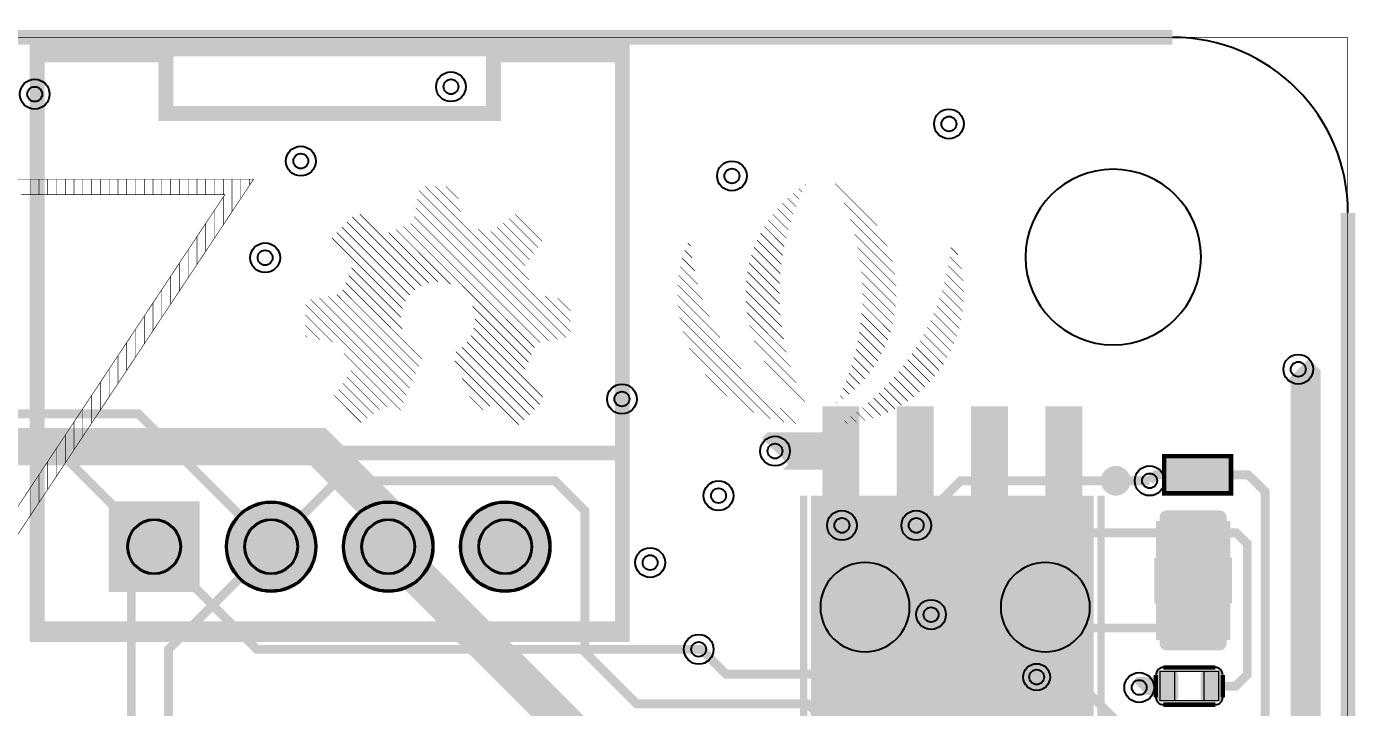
# Model space of a CAD drawing. Extents: x -57 to 2380, y -38 to 1737.
# Drawn here: x 1394 to 2288, y 1223 to 1680 of the extents above; entities that cross this region are included whole.
import ezdxf

# ---------------------------------------------------------------- set-up
doc = ezdxf.new("R2010")
doc.units = 9
for name, color, linetype, true_color in [('BoardOutline', 7, 'Continuous', 0xff00ff), ('BottomLayer', 7, 'Continuous', 0x0000ff), ('BottomSolderMaskLayer', 7, 'Continuous', 0xaa00ff), ('Document', 7, 'Continuous', 0xffffff), ('Hole', 7, 'Continuous', 0x222222), ('Multi-Layer', 7, 'Continuous', 0xc0c0c0), ('TopLayer', 7, 'Continuous', 0xff0000), ('TopSilkLayer', 7, 'Continuous', 0xffff00), ('TopSolderMaskLayer', 7, 'Continuous', 0x800080)]:
    doc.layers.add(name, color=color, linetype=linetype, true_color=true_color)

msp = doc.modelspace()

# ---------------------------------------------------------------- hatches: boundary and pattern name
at = {"layer": 'BottomLayer'}
for points in [[(1958.63, 1267.53), (1955.91, 1267.69), (1953.2400000000002, 1268.18), (1950.65, 1268.99), (1948.17, 1270.11), (1945.8400000000001, 1271.51), (1943.71, 1273.19), (1941.78, 1275.11), (1940.11, 1277.25), (1938.7, 1279.57), (1937.59, 1282.0500000000002), (1936.78, 1284.6399999999999), (1936.29, 1287.32), (1936.13, 1290.0299999999997), (1936.13, 1290.0299999999997), (1936.29, 1292.74), (1936.78, 1295.4099999999999), (1937.59, 1298.0099999999998), (1938.7, 1300.49), (1940.11, 1302.81), (1941.78, 1304.95), (1943.71, 1306.8700000000001), (1945.8400000000001, 1308.55), (1948.17, 1309.95), (1950.65, 1311.07), (1953.2400000000002, 1311.8799999999999), (1955.91, 1312.36), (1958.63, 1312.5299999999997), (1958.63, 1312.5299999999997), (1961.34, 1312.36), (1964.0100000000002, 1311.8799999999999), (1966.6, 1311.07), (1969.08, 1309.95), (1971.4099999999999, 1308.55), (1973.55, 1306.8700000000001), (1975.47, 1304.95), (1977.1399999999999, 1302.81), (1978.55, 1300.49), (1979.66, 1298.0099999999998), (1980.47, 1295.4099999999999), (1980.96, 1292.74), (1981.13, 1290.0299999999997), (1981.13, 1290.0299999999997), (1980.96, 1287.32), (1980.47, 1284.6399999999999), (1979.66, 1282.0500000000002), (1978.55, 1279.57), (1977.1399999999999, 1277.25), (1975.47, 1275.11), (1973.55, 1273.19), (1971.4099999999999, 1271.51), (1969.08, 1270.11), (1966.6, 1268.99), (1964.0100000000002, 1268.18), (1961.34, 1267.69), (1958.63, 1267.53)], [(2079.77, 1312.5299999999997), (2082.48, 1312.36), (2085.1499999999996, 1311.8799999999999), (2087.75, 1311.07), (2090.22, 1309.95), (2092.55, 1308.55), (2094.69, 1306.8700000000001), (2096.61, 1304.95), (2098.28, 1302.81), (2099.69, 1300.49), (2100.81, 1298.0099999999998), (2101.61, 1295.4099999999999), (2102.1, 1292.74), (2102.27, 1290.0299999999997), (2102.27, 1290.0299999999997), (2102.1, 1287.32), (2101.61, 1284.6399999999999), (2100.81, 1282.0500000000002), (2099.69, 1279.57), (2098.28, 1277.25), (2096.61, 1275.11), (2094.69, 1273.19), (2092.55, 1271.51), (2090.22, 1270.11), (2087.75, 1268.99), (2085.1499999999996, 1268.18), (2082.48, 1267.69), (2079.77, 1267.53), (2079.77, 1267.53), (2077.06, 1267.69), (2074.38, 1268.18), (2071.79, 1268.99), (2069.31, 1270.11), (2066.9900000000002, 1271.51), (2064.8500000000004, 1273.19), (2062.9300000000003, 1275.11), (2061.25, 1277.25), (2059.84, 1279.57), (2058.73, 1282.0500000000002), (2057.92, 1284.6399999999999), (2057.43, 1287.32), (2057.27, 1290.0299999999997), (2057.27, 1290.0299999999997), (2057.43, 1292.74), (2057.92, 1295.4099999999999), (2058.73, 1298.0099999999998), (2059.84, 1300.49), (2061.25, 1302.81), (2062.9300000000003, 1304.95), (2064.8500000000004, 1306.8700000000001), (2066.9900000000002, 1308.55), (2069.31, 1309.95), (2071.79, 1311.07), (2074.38, 1311.8799999999999), (2077.06, 1312.36), (2079.77, 1312.5299999999997)]]:
    msp.add_hatch(color=256, dxfattribs=at).paths.add_polyline_path(points)
at = {"layer": 'BottomSolderMaskLayer'}
for points in [[(1449.7849999999999, 1361.2350000000001), (1510.8349999999998, 1361.2350000000001), (1510.8349999999998, 1300.1850000000002), (1449.7849999999999, 1300.1850000000002)], [(1528.5249999999999, 1330.71, 1), (1589.575, 1330.71, 1)], [(1607.2649999999999, 1330.71, 1), (1668.315, 1330.71, 1)], [(1686.0049999999999, 1330.71, 1), (1747.055, 1330.71, 1)]]:
    msp.add_hatch(color=256, dxfattribs=at).paths.add_polyline_path(points)
at = {"layer": 'Document'}
for points in [[(2204.76, 1391.53), (2159.76, 1391.53), (2159.76, 1366.53), (2204.76, 1366.53)], [(2117.26, 1375.0299999999997), (2117.33, 1373.7799999999997), (2117.57, 1372.54), (2117.96, 1371.35), (2118.49, 1370.2099999999998), (2119.17, 1369.1499999999999), (2119.9700000000003, 1368.18), (2120.88, 1367.32), (2121.9, 1366.59), (2123, 1365.98), (2124.17, 1365.52), (2125.38, 1365.2099999999998), (2126.63, 1365.05), (2127.88, 1365.05), (2129.13, 1365.2099999999998), (2130.35, 1365.52), (2131.51, 1365.98), (2132.61, 1366.59), (2133.63, 1367.32), (2134.55, 1368.18), (2135.35, 1369.1499999999999), (2136.02, 1370.2099999999998), (2136.55, 1371.35), (2136.94, 1372.54), (2137.18, 1373.7799999999997), (2137.26, 1375.0299999999997), (2137.18, 1376.2799999999997), (2136.94, 1377.52), (2136.55, 1378.71), (2136.02, 1379.8500000000001), (2135.35, 1380.91), (2134.55, 1381.8700000000001), (2133.63, 1382.73), (2132.61, 1383.47), (2131.51, 1384.08), (2130.35, 1384.54), (2129.13, 1384.8500000000001), (2127.88, 1385.01), (2126.63, 1385.01), (2125.38, 1384.8500000000001), (2124.17, 1384.54), (2123, 1384.08), (2121.9, 1383.47), (2120.88, 1382.73), (2119.9700000000003, 1381.8700000000001), (2119.17, 1380.91), (2118.49, 1379.8500000000001), (2117.96, 1378.71), (2117.57, 1377.52), (2117.33, 1376.2799999999997)], [(2112.26, 1365.0299999999997), (1922.26, 1365.0299999999997), (1922.26, 1215.03), (2112.26, 1215.03)], [(2204.2599999999998, 1268.03), (2204.2599999999998, 1348.03), (2154.2599999999998, 1348.03), (2154.2599999999998, 1268.03)]]:
    msp.add_hatch(color=256, dxfattribs=at).paths.add_polyline_path(points)
at = {"layer": 'Multi-Layer'}
for points in [[(1450.7849999999999, 1360.2350000000001), (1509.835, 1360.2350000000001), (1509.835, 1301.1850000000002), (1450.7849999999999, 1301.1850000000002)], [(1529.5249999999999, 1330.71, 1), (1588.575, 1330.71, 1)], [(1608.2649999999999, 1330.71, 1), (1667.315, 1330.71, 1)], [(1687.0049999999999, 1330.71, 1), (1746.055, 1330.71, 1)]]:
    msp.add_hatch(color=256, dxfattribs=at).paths.add_polyline_path(points)
at = {"layer": 'TopLayer'}
for points in [[(1954.76, 1365.0299999999997), (1929.76, 1365.0299999999997), (1929.76, 1425.0299999999997), (1954.76, 1425.0299999999997)], [(2004.76, 1365.0299999999997), (1979.76, 1365.0299999999997), (1979.76, 1425.0299999999997), (2004.76, 1425.0299999999997)], [(2054.76, 1365.0299999999997), (2029.76, 1365.0299999999997), (2029.76, 1425.0299999999997), (2054.76, 1425.0299999999997)], [(2104.76, 1365.0299999999997), (2079.76, 1365.0299999999997), (2079.76, 1425.0299999999997), (2104.76, 1425.0299999999997)], [(2159.6, 1386.7599999999998), (2159.61, 1387.03), (2159.66, 1387.3), (2159.75, 1387.56), (2159.8599999999997, 1387.81), (2160, 1388.0500000000002), (2160.17, 1388.26), (2160.36, 1388.46), (2160.58, 1388.63), (2160.8199999999997, 1388.77), (2161.07, 1388.88), (2161.33, 1388.9599999999998), (2161.6, 1389.0100000000002), (2161.87, 1389.03), (2172.48, 1389.03), (2172.76, 1389.0100000000002), (2173.0299999999997, 1388.9599999999998), (2173.29, 1388.88), (2173.54, 1388.77), (2173.77, 1388.63), (2173.99, 1388.46), (2174.1800000000003, 1388.26), (2174.35, 1388.0500000000002), (2174.5, 1387.81), (2174.61, 1387.56), (2174.69, 1387.3), (2174.74, 1387.03), (2174.76, 1386.7599999999998), (2174.76, 1371.3), (2174.74, 1371.0300000000002), (2174.69, 1370.76), (2174.61, 1370.5), (2174.5, 1370.25), (2174.35, 1370.01), (2174.1800000000003, 1369.7900000000002), (2173.99, 1369.6000000000001), (2173.77, 1369.43), (2173.54, 1369.29), (2173.29, 1369.18), (2173.0299999999997, 1369.09), (2172.76, 1369.05), (2172.48, 1369.03), (2161.87, 1369.03), (2161.6, 1369.05), (2161.33, 1369.09), (2161.07, 1369.18), (2160.8199999999997, 1369.29), (2160.58, 1369.43), (2160.36, 1369.6000000000001), (2160.17, 1369.7900000000002), (2160, 1370.01), (2159.8599999999997, 1370.25), (2159.75, 1370.5), (2159.66, 1370.76), (2159.61, 1371.0300000000002), (2159.6, 1371.3)], [(2189.76, 1386.7599999999998), (2189.77, 1387.03), (2189.82, 1387.3), (2189.9, 1387.56), (2190.02, 1387.81), (2190.16, 1388.0500000000002), (2190.33, 1388.26), (2190.52, 1388.46), (2190.7400000000002, 1388.63), (2190.9700000000003, 1388.77), (2191.2200000000003, 1388.88), (2191.48, 1388.9599999999998), (2191.7599999999998, 1389.0100000000002), (2192.03, 1389.03), (2202.6400000000003, 1389.03), (2202.91, 1389.0100000000002), (2203.1800000000003, 1388.9599999999998), (2203.45, 1388.88), (2203.7, 1388.77), (2203.93, 1388.63), (2204.15, 1388.46), (2204.34, 1388.26), (2204.5099999999998, 1388.0500000000002), (2204.65, 1387.81), (2204.77, 1387.56), (2204.8500000000004, 1387.3), (2204.9, 1387.03), (2204.9100000000003, 1386.7599999999998), (2204.9100000000003, 1371.3), (2204.9, 1371.0300000000002), (2204.8500000000004, 1370.76), (2204.77, 1370.5), (2204.65, 1370.25), (2204.5099999999998, 1370.01), (2204.34, 1369.7900000000002), (2204.15, 1369.6000000000001), (2203.93, 1369.43), (2203.7, 1369.29), (2203.45, 1369.18), (2203.1800000000003, 1369.09), (2202.91, 1369.05), (2202.6400000000003, 1369.03), (2192.03, 1369.03), (2191.7599999999998, 1369.05), (2191.48, 1369.09), (2191.2200000000003, 1369.18), (2190.9700000000003, 1369.29), (2190.7400000000002, 1369.43), (2190.52, 1369.6000000000001), (2190.33, 1369.7900000000002), (2190.16, 1370.01), (2190.02, 1370.25), (2189.9, 1370.5), (2189.82, 1370.76), (2189.77, 1371.0300000000002), (2189.76, 1371.3)], [(2201.7599999999998, 1329.53), (2201.72, 1328.99), (2201.62, 1328.45), (2201.46, 1327.93), (2201.24, 1327.44), (2200.96, 1326.97), (2200.62, 1326.54), (2200.24, 1326.16), (2199.81, 1325.83), (2199.35, 1325.54), (2198.85, 1325.3200000000002), (2198.33, 1325.1599999999999), (2197.8, 1325.06), (2197.26, 1325.0299999999997), (2161.26, 1325.0299999999997), (2160.71, 1325.06), (2160.18, 1325.1599999999999), (2159.66, 1325.3200000000002), (2159.16, 1325.54), (2158.7, 1325.83), (2158.27, 1326.16), (2157.89, 1326.54), (2157.55, 1326.97), (2157.27, 1327.44), (2157.05, 1327.93), (2156.89, 1328.45), (2156.79, 1328.99), (2156.7599999999998, 1329.53), (2156.7599999999998, 1350.53), (2156.79, 1351.07), (2156.89, 1351.6100000000001), (2157.05, 1352.12), (2157.27, 1352.62), (2157.55, 1353.09), (2157.89, 1353.51), (2158.27, 1353.8999999999999), (2158.7, 1354.23), (2159.16, 1354.51), (2159.66, 1354.7399999999998), (2160.18, 1354.9), (2160.71, 1355), (2161.26, 1355.0299999999997), (2197.26, 1355.0299999999997), (2197.8, 1355), (2198.33, 1354.9), (2198.85, 1354.7399999999998), (2199.35, 1354.51), (2199.81, 1354.23), (2200.24, 1353.8999999999999), (2200.62, 1353.51), (2200.96, 1353.09), (2201.24, 1352.62), (2201.46, 1352.12), (2201.62, 1351.6100000000001), (2201.72, 1351.07), (2201.7599999999998, 1350.53)], [(2201.7599999999998, 1265.53), (2201.72, 1264.99), (2201.62, 1264.4499999999998), (2201.46, 1263.93), (2201.24, 1263.44), (2200.96, 1262.97), (2200.62, 1262.54), (2200.24, 1262.1599999999999), (2199.81, 1261.8300000000002), (2199.35, 1261.54), (2198.85, 1261.3200000000002), (2198.33, 1261.16), (2197.8, 1261.06), (2197.26, 1261.03), (2161.26, 1261.03), (2160.71, 1261.06), (2160.18, 1261.16), (2159.66, 1261.3200000000002), (2159.16, 1261.54), (2158.7, 1261.8300000000002), (2158.27, 1262.1599999999999), (2157.89, 1262.54), (2157.55, 1262.97), (2157.27, 1263.44), (2157.05, 1263.93), (2156.89, 1264.4499999999998), (2156.79, 1264.99), (2156.7599999999998, 1265.53), (2156.7599999999998, 1286.53), (2156.79, 1287.07), (2156.89, 1287.61), (2157.05, 1288.1200000000001), (2157.27, 1288.62), (2157.55, 1289.09), (2157.89, 1289.51), (2158.27, 1289.9), (2158.7, 1290.23), (2159.16, 1290.5099999999998), (2159.66, 1290.7400000000002), (2160.18, 1290.9), (2160.71, 1291), (2161.26, 1291.0300000000002), (2197.26, 1291.0300000000002), (2197.8, 1291), (2198.33, 1290.9), (2198.85, 1290.7400000000002), (2199.35, 1290.5099999999998), (2199.81, 1290.23), (2200.24, 1289.9), (2200.62, 1289.51), (2200.96, 1289.09), (2201.24, 1288.62), (2201.46, 1288.1200000000001), (2201.62, 1287.61), (2201.72, 1287.07), (2201.7599999999998, 1286.53)], [(2154.08, 1244.69), (2154.09, 1244.97), (2154.14, 1245.24), (2154.23, 1245.5), (2154.34, 1245.75), (2154.48, 1245.98), (2154.65, 1246.2), (2154.84, 1246.3899999999999), (2155.06, 1246.56), (2155.3, 1246.71), (2155.55, 1246.82), (2155.81, 1246.9), (2156.08, 1246.9499999999998), (2156.35, 1246.97), (2166.96, 1246.97), (2167.24, 1246.9499999999998), (2167.51, 1246.9), (2167.77, 1246.82), (2168.02, 1246.71), (2168.25, 1246.56), (2168.4700000000003, 1246.3899999999999), (2168.6600000000003, 1246.2), (2168.83, 1245.98), (2168.98, 1245.75), (2169.09, 1245.5), (2169.17, 1245.24), (2169.22, 1244.97), (2169.2400000000002, 1244.69), (2169.2400000000002, 1229.24), (2169.22, 1228.97), (2169.17, 1228.7), (2169.09, 1228.43), (2168.98, 1228.18), (2168.83, 1227.95), (2168.6600000000003, 1227.73), (2168.4700000000003, 1227.54), (2168.25, 1227.37), (2168.02, 1227.23), (2167.77, 1227.11), (2167.51, 1227.03), (2167.24, 1226.98), (2166.96, 1226.97), (2156.35, 1226.97), (2156.08, 1226.98), (2155.81, 1227.03), (2155.55, 1227.11), (2155.3, 1227.23), (2155.06, 1227.37), (2154.84, 1227.54), (2154.65, 1227.73), (2154.48, 1227.95), (2154.34, 1228.18), (2154.23, 1228.43), (2154.14, 1228.7), (2154.09, 1228.97), (2154.08, 1229.24)], [(2184.2400000000002, 1244.69), (2184.25, 1244.97), (2184.3, 1245.24), (2184.38, 1245.5), (2184.5, 1245.75), (2184.64, 1245.98), (2184.81, 1246.2), (2185, 1246.3899999999999), (2185.22, 1246.56), (2185.45, 1246.71), (2185.7, 1246.82), (2185.9700000000003, 1246.9), (2186.24, 1246.9499999999998), (2186.51, 1246.97), (2197.12, 1246.97), (2197.39, 1246.9499999999998), (2197.66, 1246.9), (2197.9300000000003, 1246.82), (2198.1800000000003, 1246.71), (2198.41, 1246.56), (2198.63, 1246.3899999999999), (2198.82, 1246.2), (2198.99, 1245.98), (2199.13, 1245.75), (2199.25, 1245.5), (2199.33, 1245.24), (2199.38, 1244.97), (2199.39, 1244.69), (2199.39, 1229.24), (2199.38, 1228.97), (2199.33, 1228.7), (2199.25, 1228.43), (2199.13, 1228.18), (2198.99, 1227.95), (2198.82, 1227.73), (2198.63, 1227.54), (2198.41, 1227.37), (2198.1800000000003, 1227.23), (2197.9300000000003, 1227.11), (2197.66, 1227.03), (2197.39, 1226.98), (2197.12, 1226.97), (2186.51, 1226.97), (2186.24, 1226.98), (2185.9700000000003, 1227.03), (2185.7, 1227.11), (2185.45, 1227.23), (2185.22, 1227.37), (2185, 1227.54), (2184.81, 1227.73), (2184.64, 1227.95), (2184.5, 1228.18), (2184.38, 1228.43), (2184.3, 1228.7), (2184.25, 1228.97), (2184.2400000000002, 1229.24)]]:
    msp.add_hatch(color=256, dxfattribs=at).paths.add_polyline_path(points)
at = {"layer": 'TopSolderMaskLayer'}
for points in [[(1449.7849999999999, 1361.2350000000001), (1510.8349999999998, 1361.2350000000001), (1510.8349999999998, 1300.1850000000002), (1449.7849999999999, 1300.1850000000002)], [(1528.5249999999999, 1330.71, 1), (1589.575, 1330.71, 1)], [(1607.2649999999999, 1330.71, 1), (1668.315, 1330.71, 1)], [(1686.0049999999999, 1330.71, 1), (1747.055, 1330.71, 1)]]:
    msp.add_hatch(color=256, dxfattribs=at).paths.add_polyline_path(points)

# ---------------------------------------------------------------- linework, layer by layer
at = {"layer": 'BoardOutline', "const_width": 10}
for points in [[(2165.35, 1673.22), (118.11, 1673.22)], [(2283.46, 118.11), (2283.46, 1555.11)]]:
    msp.add_lwpolyline(points, dxfattribs=at)
at = {"layer": 'BoardOutline'}
for centre, radius, start, end in [((2165.35, 1555.11), 118.11, 0, 90), ((2125.590047629147, 1525.4649999999997), 59.050000000000004, 0.07277196644431036, 359.92722803354576)]:
    msp.add_arc(centre, radius, start, end, dxfattribs=at)
at = {"layer": 'BottomLayer'}
for points, const_width in [([(1637.79, 1330.71), (1637.79, 1350.71), (1590.5, 1398), (1205.39, 1398), (1181.1, 1373.71), (1181.1, 1330.71)], 25), ([(2150, 1375), (2023, 1375), (1993, 1345), (1993, 1324.52), (1958.63, 1290.0299999999997)], 6), ([(1846.6599999999999, 1261.6599999999999), (1549.3600000000001, 1261.6599999999999), (1480.31, 1330.71)], 6), ([(2079.77, 1290.0299999999997), (2079.77, 1248.77), (2074, 1243)], 6)]:
    msp.add_lwpolyline(points, dxfattribs=dict(at, const_width=const_width))
at = {"layer": 'BottomSolderMaskLayer'}
for points in [[(1480.3048306519897, 1349.0301693480103), (1480.31516934801, 1349.0301693480103)], [(1559.04483065199, 1349.0301693480103), (1559.05516934801, 1349.0301693480103)], [(1637.78483065199, 1349.0301693480103), (1637.7951693480102, 1349.0301693480103)], [(1716.52483065199, 1349.0301693480103), (1716.5351693480102, 1349.0301693480103)], [(1480.3048306519897, 1312.3898306519898), (1480.31516934801, 1312.3898306519898)], [(1559.04483065199, 1312.3898306519898), (1559.05516934801, 1312.3898306519898)], [(1637.78483065199, 1312.3898306519898), (1637.7951693480102, 1312.3898306519898)], [(1716.52483065199, 1312.3898306519898), (1716.5351693480102, 1312.3898306519898)]]:
    msp.add_lwpolyline(points, close=True, dxfattribs=at)
for centre in [(1559.05, 1330.71), (1637.79, 1330.71), (1716.53, 1330.71)]:
    msp.add_circle(centre, 30.525, dxfattribs=at)
for centre, start, end in [((1480.31516934801, 1330.71), 90, 270), ((1480.3048306519897, 1330.71), 270, 90), ((1559.05516934801, 1330.71), 90, 270), ((1559.04483065199, 1330.71), 270, 90), ((1637.7951693480102, 1330.71), 90, 270), ((1637.78483065199, 1330.71), 270, 90), ((1716.5351693480102, 1330.71), 90, 270), ((1716.52483065199, 1330.71), 270, 90)]:
    msp.add_arc(centre, 18.320169348010158, start, end, dxfattribs=at)
at = {"layer": 'Document'}
for points, const_width in [([(-0.4, 1673.17), (2283.06, 1673.17), (2283.06, 836.5600000000001), (2283.06, -0.05), (-0.4, -0.05), (-0.4, 836.5600000000001), (-0.4, 1673.17)], 0.39), ([(1401.5700000000002, 1665.35), (1795.27, 1665.35), (1795.27, 1275.59), (1401.5700000000002, 1275.59), (1401.5700000000002, 1665.35)], 10), ([(2157.05, 1246.81), (2166.89, 1246.81), (2186.58, 1246.81), (2196.42, 1246.81), (2196.42, 1227.1200000000001), (2186.58, 1227.1200000000001), (2166.89, 1227.1200000000001), (2157.05, 1227.1200000000001), (2157.05, 1246.81)], 1)]:
    msp.add_lwpolyline(points, close=True, dxfattribs=dict(at, const_width=const_width))
for points, const_width in [([(643.29, 81.17000000000002), (1545.47, 81.17000000000002), (1540.17, 89.2), (1050.86, 830.1999999999999), (1547.22, 1577.8200000000002), (638.9200000000001, 1577.8200000000002)], 0.39), ([(1396.8899999999999, 1567.4700000000003), (1396.8899999999999, 1577.8200000000002)], 0.39), ([(1402.79, 1567.4700000000003), (1402.79, 1577.8200000000002)], 0.39), ([(1408.7, 1567.4700000000003), (1408.7, 1577.8200000000002)], 0.39), ([(1414.6100000000001, 1567.4700000000003), (1414.6100000000001, 1577.8200000000002)], 0.39), ([(1420.5099999999998, 1567.4700000000003), (1420.5099999999998, 1577.8200000000002)], 0.39), ([(1426.42, 1567.4700000000003), (1426.42, 1577.8200000000002)], 0.39), ([(1432.32, 1567.4700000000003), (1432.32, 1577.8200000000002)], 0.39), ([(1438.23, 1567.4700000000003), (1438.23, 1577.8200000000002)], 0.39), ([(1444.13, 1567.4700000000003), (1444.13, 1577.8200000000002)], 0.39), ([(1450.04, 1567.4700000000003), (1450.04, 1577.8200000000002)], 0.39), ([(1455.94, 1567.4700000000003), (1455.94, 1577.8200000000002)], 0.39), ([(1461.85, 1567.4700000000003), (1461.85, 1577.8200000000002)], 0.39), ([(1467.75, 1567.4700000000003), (1467.75, 1577.8200000000002)], 0.39), ([(1473.66, 1567.4700000000003), (1473.66, 1577.8200000000002)], 0.39), ([(1479.57, 1567.4700000000003), (1479.57, 1577.8200000000002)], 0.39), ([(1485.47, 1567.4700000000003), (1485.47, 1577.8200000000002)], 0.39), ([(1491.38, 1567.4700000000003), (1491.38, 1577.8200000000002)], 0.39), ([(1497.2800000000002, 1567.4700000000003), (1497.2800000000002, 1577.8200000000002)], 0.39), ([(1503.1899999999998, 1567.4700000000003), (1503.1899999999998, 1577.8200000000002)], 0.39), ([(1509.09, 1567.4700000000003), (1509.09, 1577.8200000000002)], 0.39), ([(1515, 1567.4700000000003), (1515, 1577.8200000000002)], 0.39), ([(1520.9, 1567.4700000000003), (1520.9, 1577.8200000000002)], 0.39), ([(1526.8100000000002, 1567.4700000000003), (1526.8100000000002, 1577.8200000000002)], 0.39), ([(1532.7199999999998, 1555.98), (1532.7199999999998, 1577.8200000000002)], 0.39), ([(1538.62, 1564.87), (1538.62, 1577.8200000000002)], 0.39), ([(1544.53, 1573.77), (1544.53, 1577.8200000000002)], 0.39), ([(1918.73, 1573.7200000000003), (1918.15, 1574.29)], 0.39), ([(1966.68, 1546.6399999999999), (1938.33, 1575)], 0.39), ([(1038.44, 830.22), (1527.9099999999999, 1567.4700000000003)], 0.39), ([(1390.98, 1567.4700000000003), (1396.8899999999999, 1567.4700000000003), (1402.79, 1567.4700000000003), (1408.7, 1567.4700000000003), (1414.6100000000001, 1567.4700000000003), (1420.5099999999998, 1567.4700000000003), (1426.42, 1567.4700000000003), (1432.32, 1567.4700000000003), (1438.23, 1567.4700000000003), (1444.13, 1567.4700000000003), (1450.04, 1567.4700000000003), (1455.94, 1567.4700000000003), (1461.85, 1567.4700000000003), (1467.75, 1567.4700000000003), (1473.66, 1567.4700000000003), (1479.57, 1567.4700000000003), (1485.47, 1567.4700000000003), (1491.38, 1567.4700000000003), (1497.2800000000002, 1567.4700000000003), (1503.1899999999998, 1567.4700000000003), (1509.09, 1567.4700000000003), (1515, 1567.4700000000003), (1520.9, 1567.4700000000003), (1526.8100000000002, 1567.4700000000003), (1527.9099999999999, 1567.4700000000003), (1515, 1548.02), (1509.09, 1539.13), (1479.57, 1494.65), (1450.04, 1450.18), (1444.13, 1441.2799999999997), (1414.6100000000001, 1396.8100000000002), (1385.0800000000002, 1352.33)], 0.39), ([(1526.8100000000002, 1547.08), (1526.8100000000002, 1565.81)], 0.39), ([(1751.68, 1470.0800000000002), (1657.3500000000001, 1564.4)], 0.39), ([(1757.54, 1471.1799999999998), (1658.45, 1570.27)], 0.39), ([(1760.3899999999999, 1475.29), (1662.61, 1573.07)], 0.39), ([(1686.6100000000001, 1556.0300000000002), (1669.57, 1573.07)], 0.39), ([(1685.04, 1564.56), (1676.53, 1573.07)], 0.39), ([(1912.23, 1559.34), (1906.3999999999999, 1565.17)], 0.39), ([(1914.2599999999998, 1564.2599999999998), (1910.12, 1568.41)], 0.39), ([(1916.43, 1569.05), (1914.03, 1571.45)], 0.39), ([(1520.9, 1538.1899999999998), (1520.9, 1556.92)], 0.39), ([(1745.83, 1468.9699999999998), (1656.26, 1558.5400000000002)], 0.39), ([(1908.58, 1549.06), (1899.54, 1558.1)], 0.39), ([(1910.33, 1554.27), (1902.8700000000001, 1561.73)], 0.39), ([(1973.63, 1532.74), (1944.41, 1561.9499999999998)], 0.39), ([(1515, 1529.29), (1515, 1548.02)], 0.39), ([(1655.76, 1503.3600000000001), (1610.1599999999999, 1548.9599999999998)], 0.39), ([(1660, 1506.08), (1613.64, 1552.44)], 0.39), ([(1665.06, 1507.98), (1618.6699999999998, 1554.3700000000001)], 0.39), ([(1736.12, 1464.76), (1652.8899999999999, 1547.99)], 0.39), ([(1739.9700000000003, 1467.8700000000001), (1655.1599999999999, 1552.68)], 0.39), ([(1735.72, 1527.79), (1715.09, 1548.4299999999998)], 0.39), ([(1738.56, 1531.92), (1719.21, 1551.26)], 0.39), ([(1741.3999999999999, 1536.0400000000002), (1723.3400000000001, 1554.1)], 0.39), ([(1905.5500000000002, 1538.18), (1893.48, 1550.25)], 0.39), ([(1906.98, 1543.7), (1896.4099999999999, 1554.27)], 0.39), ([(1976.9399999999998, 1522.46), (1948.52, 1550.8799999999999)], 0.39), ([(1509.09, 1520.3999999999999), (1509.09, 1539.13)], 0.39), ([(1647.3400000000001, 1490.91), (1599.88, 1538.3600000000001)], 0.39), ([(1649.3899999999999, 1495.81), (1603.1999999999998, 1542.01)], 0.39), ([(1652.23, 1499.9299999999998), (1606.68, 1545.48)], 0.39), ([(1671.26, 1508.74), (1638.07, 1541.93)], 0.39), ([(1679.72, 1507.2399999999998), (1643.0099999999998, 1543.95)], 0.39), ([(1734.1200000000001, 1459.8), (1647.9499999999998, 1545.97)], 0.39), ([(1732.5299999999997, 1510.11), (1698.1899999999998, 1544.4499999999998)], 0.39), ([(1730.05, 1519.5500000000002), (1706.83, 1542.77)], 0.39), ([(1732.8899999999999, 1523.6699999999998), (1710.96, 1545.6)], 0.39), ([(1903.21, 1526.6), (1888.23, 1541.5700000000002)], 0.39), ([(1904.28, 1532.48), (1890.75, 1546.02)], 0.39), ([(1978.7, 1513.75), (1951.43, 1541.01)], 0.39), ([(1503.1899999999998, 1511.5), (1503.1899999999998, 1530.23)], 0.39), ([(1842.33, 1524.83), (1837.3, 1529.87)], 0.39), ([(1841.26, 1532.8700000000001), (1839.24, 1534.89)], 0.39), ([(1901.6599999999999, 1514.22), (1883.89, 1531.9900000000002)], 0.39), ([(1902.33, 1520.52), (1885.94, 1536.9)], 0.39), ([(1979.51, 1505.98), (1953.5, 1531.98)], 0.39), ([(2021.12, 1527), (2016.3200000000002, 1531.8000000000002)], 0.39), ([(1497.2800000000002, 1502.61), (1497.2800000000002, 1521.34)], 0.39), ([(1843.94, 1516.27), (1835.6200000000001, 1524.5900000000001)], 0.39), ([(1901.07, 1500.9), (1880.6, 1521.37)], 0.39), ([(1901.24, 1507.69), (1882.1000000000001, 1526.83)], 0.39), ([(1979.6399999999999, 1498.88), (1954.95, 1523.58)], 0.39), ([(2024.69, 1509.51), (2014.46, 1519.7399999999998)], 0.39), ([(2023.4899999999998, 1517.67), (2015.49, 1525.67)], 0.39), ([(1491.38, 1493.7200000000003), (1491.38, 1512.44)], 0.39), ([(1647.22, 1477.1000000000001), (1611.1699999999998, 1513.15)], 0.39), ([(1646.3300000000002, 1484.95), (1613.0600000000002, 1518.23)], 0.39), ([(1849.42, 1496.8700000000001), (1833.1899999999998, 1513.1)], 0.39), ([(1846.2200000000003, 1507.03), (1834.24, 1519.0100000000002)], 0.39), ([(1901.2, 1493.81), (1879.41, 1515.6)], 0.39), ([(1979.2599999999998, 1492.3), (1955.8899999999999, 1515.67)], 0.39), ([(2025.12, 1502.12), (2013.25, 1513.99)], 0.39), ([(1485.47, 1484.82), (1485.47, 1503.55)], 0.39), ([(1658.37, 1452.04), (1606.98, 1503.42)], 0.39), ([(1660.3999999999999, 1456.96), (1609.0700000000002, 1508.29)], 0.39), ([(1853.98, 1485.35), (1832.5299999999997, 1506.8000000000002)], 0.39), ([(1902.52, 1478.57), (1878.17, 1502.92)], 0.39), ([(1901.6599999999999, 1486.39), (1878.58, 1509.47)], 0.39), ([(1978.46, 1486.15), (1956.43, 1508.17)], 0.39), ([(2024.35, 1488.9699999999998), (2010.3, 1503.02)], 0.39), ([(2024.9700000000003, 1495.3200000000002), (2011.8600000000001, 1508.42)], 0.39), ([(1479.57, 1475.9299999999998), (1479.57, 1494.65)], 0.39), ([(1648.1899999999998, 1427.41), (1582.06, 1493.55)], 0.39), ([(1650.23, 1432.3400000000001), (1585.68, 1496.8799999999999)], 0.39), ([(1652.26, 1437.26), (1591.55, 1497.97)], 0.39), ([(1654.3000000000002, 1442.19), (1597.4299999999998, 1499.06)], 0.39), ([(1656.3300000000002, 1447.1100000000001), (1603.3000000000002, 1500.1499999999999)], 0.39), ([(1760.3899999999999, 1482.25), (1743.27, 1499.3700000000001)], 0.39), ([(1760.3899999999999, 1489.1999999999998), (1751.8100000000002, 1497.79)], 0.39), ([(1860.96, 1471.4099999999999), (1832.32, 1500.05)], 0.39), ([(1875.24, 1450.17), (1832.68, 1492.73)], 0.39), ([(1903.86, 1470.27), (1878.28, 1495.8500000000001)], 0.39), ([(1975.8000000000002, 1474.89), (1956.5100000000002, 1494.18)], 0.39), ([(1977.2900000000002, 1480.3600000000001), (1956.6200000000001, 1501.0300000000002)], 0.39), ([(2023.3500000000001, 1483.02), (2008.5900000000001, 1497.77)], 0.39), ([(1473.66, 1467.03), (1473.66, 1485.76)], 0.39), ([(1600.3899999999999, 1468.25), (1582.06, 1486.59)], 0.39), ([(1732.1299999999999, 1454.83), (1694.5900000000001, 1492.37)], 0.39), ([(1730.13, 1449.87), (1696.1000000000001, 1483.8999999999999)], 0.39), ([(1904.03, 1414.42), (1833.7799999999997, 1484.67)], 0.39), ([(1905.8000000000002, 1461.37), (1879.04, 1488.1299999999999)], 0.39), ([(1974.02, 1469.7), (1956.13, 1487.6)], 0.39), ([(2020.3600000000001, 1472.0900000000001), (2004.7399999999998, 1487.7099999999998)], 0.39), ([(2022, 1477.4), (2006.74, 1492.67)], 0.39), ([(1467.75, 1458.1399999999999), (1467.75, 1476.8600000000001)], 0.39), ([(1591.8100000000002, 1469.87), (1582.06, 1479.6299999999999)], 0.39), ([(1741.77, 1431.27), (1695.35, 1477.69)], 0.39), ([(1894.8500000000001, 1416.6499999999999), (1836, 1475.49)], 0.39), ([(1908.52, 1451.69), (1880.73, 1479.48)], 0.39), ([(1969.71, 1460.09), (1954.67, 1475.14)], 0.39), ([(1971.9900000000002, 1464.7800000000002), (1955.5099999999998, 1481.26)], 0.39), ([(2016.2799999999997, 1462.25), (2000.34, 1478.18)], 0.39), ([(2018.44, 1467.04), (2002.6, 1482.88)], 0.39), ([(1461.85, 1449.24), (1461.85, 1467.97)], 0.39), ([(1583.23, 1471.5), (1582.06, 1472.67)], 0.39), ([(1736.23, 1422.8899999999999), (1690.76, 1468.3600000000001)], 0.39), ([(1739.72, 1426.37), (1693.46, 1472.62)], 0.39), ([(1912.36, 1440.8899999999999), (1883.93, 1469.32)], 0.39), ([(1967.21, 1455.6399999999999), (1953.63, 1469.22)], 0.39), ([(2011.26, 1453.3400000000001), (1995.4499999999998, 1469.1599999999999)], 0.39), ([(2013.88, 1457.68), (1997.9499999999998, 1473.61)], 0.39), ([(1455.94, 1440.35), (1455.94, 1459.0700000000002)], 0.39), ([(1646.16, 1422.49), (1607.8899999999999, 1460.76)], 0.39), ([(1729.27, 1415.94), (1683.3400000000001, 1461.8600000000001)], 0.39), ([(1732.75, 1419.41), (1687.3500000000001, 1464.81)], 0.39), ([(1883.6799999999998, 1420.8500000000001), (1840.19, 1464.34)], 0.39), ([(1961.5700000000002, 1447.3500000000001), (1951, 1457.93)], 0.39), ([(1964.4900000000002, 1451.39), (1952.4, 1463.4899999999998)], 0.39), ([(2005.4099999999999, 1445.27), (1990.0800000000002, 1460.6)], 0.39), ([(2008.44, 1449.21), (1992.8200000000002, 1464.82)], 0.39), ([(1450.04, 1431.45), (1450.04, 1450.18)], 0.39), ([(1637.23, 1424.4499999999998), (1612.4700000000003, 1449.22)], 0.39), ([(1725.6299999999999, 1412.61), (1682.5299999999997, 1455.71)], 0.39), ([(1917.96, 1428.33), (1890.53, 1455.76)], 0.39), ([(1958.45, 1443.51), (1949.43, 1452.54)], 0.39), ([(1995.1499999999999, 1434.65), (1981.2, 1448.61)], 0.39), ([(1998.77, 1438), (1984.27, 1452.5)], 0.39), ([(2002.19, 1441.54), (1987.23, 1456.5)], 0.39), ([(1444.13, 1422.56), (1444.13, 1441.2799999999997)], 0.39), ([(1627.93, 1419.8400000000001), (1607.1299999999999, 1440.6399999999999)], 0.39), ([(1632.0500000000002, 1422.67), (1609.9700000000003, 1444.76)], 0.39), ([(1706.35, 1424.94), (1687.44, 1443.84)], 0.39), ([(1865.82, 1431.75), (1851.08, 1446.49)], 0.39), ([(1951.63, 1436.42), (1945.8400000000001, 1442.2)], 0.39), ([(1955.14, 1439.87), (1947.7099999999998, 1447.3)], 0.39), ([(1987.3400000000001, 1428.55), (1974.7399999999998, 1441.15)], 0.39), ([(1991.35, 1431.5), (1978.02, 1444.83)], 0.39), ([(1438.23, 1413.66), (1438.23, 1432.39)], 0.39), ([(1619.67, 1414.17), (1601.45, 1432.39)], 0.39), ([(1623.8, 1417.01), (1604.29, 1436.52)], 0.39), ([(1701.71, 1422.61), (1692.3500000000001, 1431.97)], 0.39), ([(1944.03, 1430.1), (1941.6999999999998, 1432.4299999999998)], 0.39), ([(1947.93, 1433.16), (1943.84, 1437.25)], 0.39), ([(1974.05, 1420.96), (1964.25, 1430.76)], 0.39), ([(1978.7, 1423.27), (1967.85, 1434.1200000000001)], 0.39), ([(1983.1200000000001, 1425.8000000000002), (1971.35, 1437.5800000000002)], 0.39), ([(1432.32, 1404.77), (1432.32, 1423.4899999999998)], 0.39), ([(1912.0900000000001, 1413.33), (1901.39, 1424.03)], 0.39), ([(1939.9299999999998, 1427.2399999999998), (1939.4399999999998, 1427.73)], 0.39), ([(1958.5900000000001, 1415.54), (1952.8200000000002, 1421.31)], 0.39), ([(1964.02, 1417.07), (1956.74, 1424.35)], 0.39), ([(1969.1599999999999, 1418.89), (1960.5500000000002, 1427.5)], 0.39), ([(1426.42, 1395.87), (1426.42, 1414.6000000000001)], 0.39), ([(1946.75, 1413.46), (1944.65, 1415.5600000000002)], 0.39), ([(1952.85, 1414.32), (1948.79, 1418.3799999999999)], 0.39), ([(1420.5099999999998, 1386.98), (1420.5099999999998, 1405.6999999999998)], 0.39), ([(1414.6100000000001, 1378.08), (1414.6100000000001, 1396.8100000000002)], 0.39), ([(1408.7, 1369.19), (1408.7, 1387.9099999999999)], 0.39), ([(1402.79, 1360.29), (1402.79, 1379.02)], 0.39), ([(1396.8899999999999, 1351.3999999999999), (1396.8899999999999, 1370.12)], 0.39), ([(2166.89, 1246.81), (2166.89, 1227.1200000000001)], 1), ([(2186.58, 1246.81), (2186.58, 1227.1200000000001)], 1)]:
    msp.add_lwpolyline(points, dxfattribs=dict(at, const_width=const_width))
for centre, radius, start, end in [((2125.590047629147, 1525.4649999999997), 59.050000000000004, 0.07277196644431036, 359.92722803354576), ((1958.5500000000002, 1290.0301066668562), 30, 90.1527889264521, 89.84721107354832), ((2079.845, 1290.0299062498536), 30, 270.1432395979907, 270)]:
    msp.add_arc(centre, radius, start, end, dxfattribs=at)
at = {"layer": 'Hole'}
for centre in [(1680, 1640), (1400, 1635), (2015, 1615), (1579, 1590), (1869, 1580), (1555, 1525), (2250, 1450), (1795, 1430), (1898, 1395), (2150, 1375), (1860, 1365), (1943, 1345), (1993, 1345), (1814, 1320), (2003, 1285), (1846.6599999999999, 1261.6599999999999), (2074, 1243), (2143, 1236)]:
    msp.add_circle(centre, 5, dxfattribs=at)
at = {"layer": 'Multi-Layer'}
for points in [[(1480.3049999999998, 1348.43), (1480.315, 1348.43)], [(1559.045, 1348.43), (1559.0549999999998, 1348.43)], [(1637.785, 1348.43), (1637.795, 1348.43)], [(1716.525, 1348.43), (1716.535, 1348.43)], [(1480.3049999999998, 1312.99), (1480.315, 1312.99)], [(1559.045, 1312.99), (1559.0549999999998, 1312.99)], [(1637.785, 1312.99), (1637.795, 1312.99)], [(1716.525, 1312.99), (1716.535, 1312.99)]]:
    msp.add_lwpolyline(points, close=True, dxfattribs=at)
for centre, radius in [((1400, 1635), 10), ((1680, 1640), 10), ((2015, 1615), 10), ((1579, 1590), 10), ((1869, 1580), 10), ((1555, 1525), 10), ((2250, 1450), 10), ((1795, 1430), 10), ((1898, 1395), 10), ((2150, 1375), 10), ((1860, 1365), 10), ((1559.05, 1330.71), 29.525000000000002), ((1637.79, 1330.71), 29.525000000000002), ((1716.53, 1330.71), 29.525000000000002), ((1943, 1345), 10), ((1993, 1345), 10), ((1814, 1320), 10), ((2003, 1285), 10), ((1846.6599999999999, 1261.6599999999999), 10), ((2074, 1243), 9), ((2143, 1236), 10)]:
    msp.add_circle(centre, radius, dxfattribs=at)
for centre, start, end in [((1480.315, 1330.71), 90, 270), ((1480.3049999999998, 1330.71), 270, 90), ((1559.0549999999998, 1330.71), 90, 270), ((1559.045, 1330.71), 270, 90), ((1637.795, 1330.71), 90, 270), ((1637.785, 1330.71), 270, 90), ((1716.535, 1330.71), 90, 270), ((1716.525, 1330.71), 270, 90)]:
    msp.add_arc(centre, 17.72, start, end, dxfattribs=at)
at = {"layer": 'TopLayer'}
for points, const_width in [([(2250, 1450), (2255, 1445), (2255, 1163.46), (2253.46, 1165), (2253.46, 203.46)], 20), ([(1494.09, 939.13), (1494.09, 889.09), (1490, 885), (1471.8899999999999, 885), (1468.44, 888.4399999999999), (1468.44, 937.2199999999999), (1466.53, 939.13), (1466.53, 1021.5300000000001), (1490, 1045), (1490, 1261.65), (1559.05, 1330.71), (1469.76, 1420), (1179.65, 1420)], 6), ([(1438.9699999999998, 939.13), (1438.9699999999998, 1023.97), (1465, 1050), (1465, 1315.3899999999999), (1480.31, 1330.71), (1406.02, 1405), (1196.91, 1405)], 6), ([(1943, 1345), (1942.26, 1345.7400000000002), (1942.26, 1395.0299999999997), (1898.03, 1395.0299999999997), (1898, 1395)], 25), ([(1993, 1345), (1992.26, 1345.7400000000002), (1992.26, 1395.0299999999997)], 6), ([(2042.26, 1395.0299999999997), (2042.26, 1330.7400000000002), (2096.96, 1276.03), (2179.2599999999998, 1276.03)], 6), ([(2191.81, 1236.97), (2208, 1236.97), (2215.7599999999998, 1244.73), (2215.7599999999998, 1332.5299999999997), (2208.2599999999998, 1340.0299999999997), (2179.2599999999998, 1340.0299999999997), (2107.96, 1340.0299999999997), (2092.26, 1355.7400000000002), (2092.26, 1395.0299999999997)], 6), ([(1559.05, 1330.71), (1603.3400000000001, 1375), (1750, 1375), (1770, 1355), (1770, 1260), (1805, 1225), (1920, 1225), (1942.26, 1202.74), (1942.26, 1185.03)], 6), ([(2167.18, 1379.03), (2154.0299999999997, 1379.03), (2150, 1375)], 6), ([(2227.76, 1215), (2227.76, 1367.5800000000002), (2216.3, 1379.03), (2197.33, 1379.03)], 6), ([(1960, 815), (1938, 815), (1884.5, 868.5), (1884.5, 1070), (1884.5, 1090.5), (1884.5, 1171), (1856, 1199.5), (1769, 1199.5), (1637.79, 1330.71)], 25), ([(1846.6599999999999, 1261.6599999999999), (1848.33, 1261.6599999999999), (1865, 1245), (1972.26, 1245), (1977.59, 1239.6599999999999), (1981.13, 1236.13), (1992.26, 1225), (1992.26, 1185.03)], 6), ([(2161.18, 1201.03), (2152.18, 1210.03), (2131.18, 1210.03), (2098.4700000000003, 1242.74), (2074.2599999999998, 1242.74), (2074, 1243), (2050.22, 1243), (2042.26, 1235.03), (2042.26, 1185.03)], 6), ([(2161.66, 1236.97), (2143.96, 1236.97), (2143, 1236)], 12)]:
    msp.add_lwpolyline(points, dxfattribs=dict(at, const_width=const_width))
at = {"layer": 'TopSilkLayer'}
for points, const_width in [([(1795.27, 1661.4099999999999), (1708.66, 1661.4099999999999), (1708.66, 1622.04), (1488.1899999999998, 1622.04), (1488.1899999999998, 1661.4099999999999), (1401.5700000000002, 1661.4099999999999), (1401.5700000000002, 1393.7), (1401.5700000000002, 1271.65), (1795.27, 1271.65), (1795.27, 1393.7), (1795.27, 1661.4099999999999)], 10), ([(2204.76, 1366.53), (2159.76, 1366.53), (2159.76, 1391.53), (2204.76, 1391.53), (2204.76, 1366.53)], 3)]:
    msp.add_lwpolyline(points, close=True, dxfattribs=dict(at, const_width=const_width))
for points, const_width in [([(1401.5700000000002, 1393.7), (1795.27, 1393.7)], 10), ([(1401.5700000000002, 1370.0800000000002), (1401.5700000000002, 1291.34)], 5), ([(1917.26, 1215.03), (1917.26, 1365.0299999999997)], 5), ([(2117.26, 1365.0299999999997), (2117.26, 1215.03)], 5), ([(2155.63, 1292.67), (2155.63, 1323.3799999999999)], 5), ([(2202.88, 1323.3799999999999), (2202.88, 1292.67)], 5), ([(2154.2400000000002, 1229.47), (2154.2400000000002, 1244.47)], 3), ([(2159.2400000000002, 1249.47), (2194.2400000000002, 1249.47)], 3), ([(2199.2400000000002, 1244.47), (2199.2400000000002, 1229.47)], 3), ([(2194.2400000000002, 1224.47), (2159.2400000000002, 1224.47)], 3)]:
    msp.add_lwpolyline(points, dxfattribs=dict(at, const_width=const_width))
for centre, start, end in [((2159.2400000000002, 1244.47), 90, 180), ((2194.2400000000002, 1244.47), 0, 90), ((2159.2400000000002, 1229.47), 180, 270), ((2194.2400000000002, 1229.47), 270, 0)]:
    msp.add_arc(centre, 5, start, end, dxfattribs=at)
at = {"layer": 'TopSolderMaskLayer'}
for points in [[(1480.3048306519897, 1349.0301693480103), (1480.31516934801, 1349.0301693480103)], [(1559.04483065199, 1349.0301693480103), (1559.05516934801, 1349.0301693480103)], [(1637.78483065199, 1349.0301693480103), (1637.7951693480102, 1349.0301693480103)], [(1716.52483065199, 1349.0301693480103), (1716.5351693480102, 1349.0301693480103)], [(1480.3048306519897, 1312.3898306519898), (1480.31516934801, 1312.3898306519898)], [(1559.04483065199, 1312.3898306519898), (1559.05516934801, 1312.3898306519898)], [(1637.78483065199, 1312.3898306519898), (1637.7951693480102, 1312.3898306519898)], [(1716.52483065199, 1312.3898306519898), (1716.5351693480102, 1312.3898306519898)]]:
    msp.add_lwpolyline(points, close=True, dxfattribs=at)
for centre in [(1559.05, 1330.71), (1637.79, 1330.71), (1716.53, 1330.71)]:
    msp.add_circle(centre, 30.525, dxfattribs=at)
for centre, start, end in [((1480.31516934801, 1330.71), 90, 270), ((1480.3048306519897, 1330.71), 270, 90), ((1559.05516934801, 1330.71), 90, 270), ((1559.04483065199, 1330.71), 270, 90), ((1637.7951693480102, 1330.71), 90, 270), ((1637.78483065199, 1330.71), 270, 90), ((1716.5351693480102, 1330.71), 90, 270), ((1716.52483065199, 1330.71), 270, 90)]:
    msp.add_arc(centre, 18.320169348010158, start, end, dxfattribs=at)

doc.saveas('drawing.dxf')
